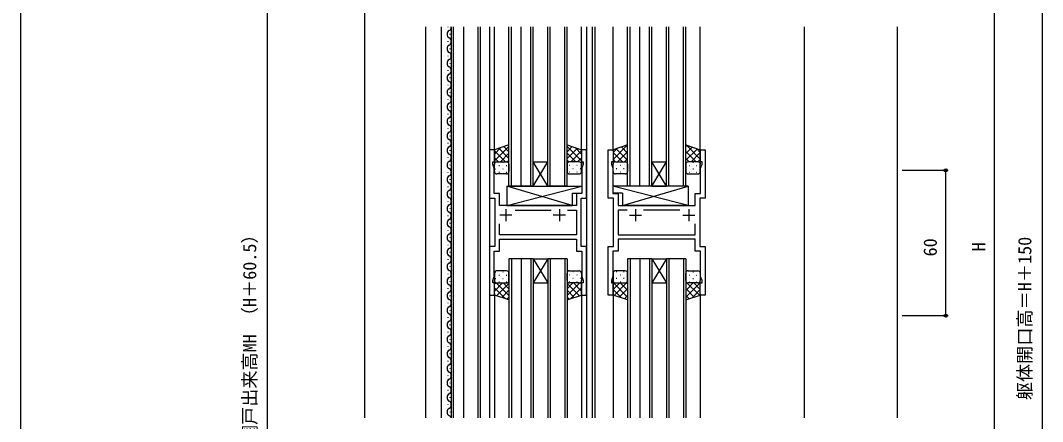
# Model space of a CAD drawing. Units: millimetres, scale not verified. Extents: x -437 to 438, y -681 to 679.
# Drawn here: x -436.8 to -14.8, y 182.7 to 348.4 of the extents above; entities that cross this region are included whole.
import ezdxf
from ezdxf.enums import TextEntityAlignment as Align

# ---------------------------------------------------------------- set-up
doc = ezdxf.new("R2010")
doc.units = ezdxf.units.MM
doc.header["$LTSCALE"] = 4
for name, color, linetype in [('0-2_YKK_11', 7, 'Continuous'), ('0-4_YKK_12', 2, 'Continuous'), ('0-5_YKK_13', 4, 'Continuous'), ('0-6_YKK_D', 6, 'Continuous'), ('0-7_YKK_ZWAK', 7, 'Continuous'), ('0-8_YSS_K', 3, 'Continuous')]:
    doc.layers.add(name, color=color, linetype=linetype)
doc.styles.add('ＭＳ ゴシック', font='')
doc.styles.get('ＭＳ ゴシック').set_extended_font_data('MS Gothic')

msp = doc.modelspace()

# ---------------------------------------------------------------- linework, layer by layer
at = {"layer": '0-2_YKK_11'}
for p, q in [((-236.402, 270.489), (-236.402, 265.489)), ((-232.586, 270.089), (-217.638, 270.089)), ((-214.302, 270.489), (-214.302, 265.489)), ((-182.902, 270.489), (-182.902, 265.489)), ((-164.618, 270.089), (-179.566, 270.089)), ((-160.802, 270.489), (-160.802, 265.489)), ((-233.902, 267.989), (-238.902, 267.989)), ((-211.802, 267.989), (-216.802, 267.989)), ((-185.402, 267.989), (-180.402, 267.989)), ((-163.302, 267.989), (-158.302, 267.989))]:
    msp.add_line(p, q, dxfattribs=at)
for points in [[(-239.002, 257.989), (-207.202, 257.989), (-207.202, 253.089), (-205.002, 253.089), (-205.002, 242.637), (-204.402, 240.989), (-204.402, 239.989), (-205.102, 239.989), (-205.102, 234.989), (-203.102, 234.989), (-203.102, 254.989), (-205.302, 254.989), (-205.302, 274.989), (-203.102, 274.989), (-203.102, 294.989), (-205.102, 294.989), (-205.102, 289.989), (-204.402, 289.989), (-204.402, 288.989), (-205.002, 287.34), (-205.002, 276.889), (-207.202, 276.889), (-207.202, 271.989), (-239.002, 271.989), (-239.002, 276.889), (-241.202, 276.889), (-241.202, 287.34), (-241.802, 288.989), (-241.802, 289.989), (-241.102, 289.989), (-241.102, 294.989), (-243.102, 294.989), (-243.102, 274.989), (-240.902, 274.989), (-240.902, 254.989), (-243.102, 254.989), (-243.102, 234.989), (-241.102, 234.989), (-241.102, 239.989), (-241.802, 239.989)], [(-158.202, 257.989), (-190.002, 257.989), (-190.002, 253.089), (-192.202, 253.089), (-192.202, 242.637), (-192.802, 240.989), (-192.802, 239.989), (-192.102, 239.989), (-192.102, 234.989), (-194.102, 234.989), (-194.102, 254.989), (-191.902, 254.989), (-191.902, 274.989), (-194.102, 274.989), (-194.102, 294.989), (-192.102, 294.989), (-192.102, 289.989), (-192.802, 289.989), (-192.802, 288.989), (-192.202, 287.34), (-192.202, 276.889), (-190.002, 276.889), (-190.002, 271.989), (-158.202, 271.989), (-158.202, 276.889), (-156.002, 276.889), (-156.002, 287.34), (-155.402, 288.989), (-155.402, 289.989), (-156.102, 289.989), (-156.102, 294.989), (-154.102, 294.989), (-154.102, 274.989), (-156.302, 274.989), (-156.302, 254.989), (-154.102, 254.989), (-154.102, 234.989), (-156.102, 234.989), (-156.102, 239.989), (-155.402, 239.989)], [(-210.966, 270.089), (-207.202, 270.089), (-207.202, 259.889), (-239.002, 259.889), (-239.002, 264.368)], [(-186.238, 270.089), (-190.002, 270.089), (-190.002, 259.889), (-158.202, 259.889), (-158.202, 264.368)], [(-241.802, 239.989), (-241.802, 240.989), (-241.202, 242.637), (-241.202, 253.089), (-239.002, 253.089), (-239.002, 257.989)], [(-155.402, 239.989), (-155.402, 240.989), (-156.002, 242.637), (-156.002, 253.089), (-158.202, 253.089), (-158.202, 257.989)]]:
    msp.add_lwpolyline(points, dxfattribs=at)
at = {"layer": '0-4_YKK_12'}
for p, q in [((-269.602, 345.739), (-269.602, 184.239)), ((-263.102, 345.739), (-263.102, 184.239)), ((-260.162, 345.581), (-260.162, 345.739)), ((-259.402, 342.581), (-259.402, 342.781)), ((-258.902, 345.739), (-258.902, 184.239)), ((-258.102, 345.739), (-258.102, 184.239)), ((-253.902, 345.739), (-253.902, 184.239)), ((-248.002, 345.739), (-248.002, 184.239)), ((-246.802, 184.239), (-246.802, 345.739)), ((-243.102, 345.739), (-243.102, 184.239)), ((-241.102, 294.489), (-241.102, 345.739)), ((-235.102, 279.988), (-235.102, 345.739)), ((-234.102, 279.988), (-234.102, 345.739)), ((-230.102, 279.988), (-230.102, 345.739)), ((-226.102, 279.988), (-226.102, 345.739)), ((-225.102, 279.988), (-225.102, 345.739)), ((-219.102, 279.988), (-219.102, 345.739)), ((-218.102, 279.988), (-218.102, 345.739)), ((-212.102, 279.988), (-212.102, 345.739)), ((-211.102, 279.988), (-211.102, 345.739)), ((-205.102, 294.489), (-205.102, 345.739)), ((-203.102, 345.739), (-203.102, 184.239)), ((-200.802, 345.739), (-200.802, 184.239)), ((-199.602, 345.739), (-199.602, 184.239)), ((-192.102, 294.489), (-192.102, 345.739)), ((-186.102, 279.988), (-186.102, 345.739)), ((-185.102, 279.988), (-185.102, 345.739)), ((-181.102, 279.988), (-181.102, 345.739)), ((-177.102, 279.988), (-177.102, 345.739)), ((-176.102, 279.988), (-176.102, 345.739)), ((-170.102, 279.988), (-170.102, 345.739)), ((-169.102, 279.988), (-169.102, 345.739)), ((-163.102, 279.988), (-163.102, 345.739)), ((-162.102, 279.988), (-162.102, 345.739)), ((-156.102, 294.489), (-156.102, 345.739)), ((-113.102, 184.239), (-113.102, 345.739)), ((-260.162, 339.581), (-260.162, 339.781)), ((-260.162, 333.581), (-260.162, 333.781)), ((-259.402, 336.581), (-259.402, 336.781)), ((-259.402, 330.581), (-259.402, 330.781)), ((-260.162, 327.581), (-260.162, 327.781)), ((-260.162, 321.581), (-260.162, 321.781)), ((-259.402, 324.581), (-259.402, 324.781)), ((-259.402, 318.581), (-259.402, 318.781)), ((-260.162, 315.581), (-260.162, 315.781)), ((-259.402, 312.581), (-259.402, 312.781)), ((-260.162, 309.581), (-260.162, 309.781)), ((-259.402, 306.581), (-259.402, 306.781)), ((-260.162, 303.581), (-260.162, 303.781)), ((-259.402, 300.581), (-259.402, 300.781)), ((-260.162, 297.581), (-260.162, 297.781)), ((-260.162, 291.581), (-260.162, 291.781)), ((-259.402, 294.581), (-259.402, 294.781)), ((-259.402, 288.581), (-259.402, 288.781)), ((-225.102, 289.989), (-219.102, 289.989)), ((-225.102, 279.988), (-219.102, 289.989)), ((-219.102, 279.988), (-225.102, 289.989)), ((-176.102, 289.989), (-170.102, 289.989)), ((-176.102, 279.988), (-170.102, 289.989)), ((-170.102, 279.988), (-176.102, 289.989)), ((-260.162, 285.581), (-260.162, 285.781)), ((-259.402, 282.581), (-259.402, 282.781)), ((-260.162, 279.581), (-260.162, 279.781)), ((-225.102, 279.988), (-235.102, 279.988)), ((-225.102, 279.988), (-219.102, 279.988)), ((-211.102, 279.988), (-219.102, 279.988)), ((-176.102, 279.988), (-186.102, 279.988)), ((-176.102, 279.988), (-170.102, 279.988)), ((-162.102, 279.988), (-170.102, 279.988)), ((-259.402, 276.581), (-259.402, 276.781)), ((-260.162, 273.581), (-260.162, 273.781)), ((-259.402, 270.581), (-259.402, 270.781)), ((-260.162, 267.581), (-260.162, 267.781)), ((-260.162, 261.581), (-260.162, 261.781)), ((-259.402, 264.581), (-259.402, 264.781)), ((-259.402, 258.581), (-259.402, 258.781)), ((-260.162, 255.581), (-260.162, 255.781)), ((-260.162, 249.581), (-260.162, 249.781)), ((-259.402, 252.581), (-259.402, 252.781)), ((-235.102, 249.989), (-235.102, 184.239)), ((-225.102, 249.989), (-235.102, 249.989)), ((-234.102, 249.989), (-234.102, 184.239)), ((-230.102, 249.989), (-230.102, 184.239)), ((-226.102, 249.989), (-226.102, 184.239)), ((-225.102, 249.989), (-225.102, 184.239)), ((-225.102, 249.989), (-219.102, 249.989)), ((-225.102, 249.989), (-219.102, 239.989)), ((-219.102, 249.989), (-225.102, 239.989)), ((-219.102, 249.989), (-219.102, 184.239)), ((-211.102, 249.989), (-219.102, 249.989)), ((-218.102, 249.989), (-218.102, 184.239)), ((-212.102, 249.989), (-212.102, 184.239)), ((-211.102, 249.989), (-211.102, 184.239)), ((-186.102, 249.989), (-186.102, 184.239)), ((-176.102, 249.989), (-186.102, 249.989)), ((-185.102, 249.989), (-185.102, 184.239)), ((-181.102, 249.989), (-181.102, 184.239)), ((-177.102, 249.989), (-177.102, 184.239)), ((-176.102, 249.989), (-176.102, 184.239)), ((-176.102, 249.989), (-170.102, 249.989)), ((-176.102, 249.989), (-170.102, 239.989)), ((-170.102, 249.989), (-176.102, 239.989)), ((-170.102, 249.989), (-170.102, 184.239)), ((-162.102, 249.989), (-170.102, 249.989)), ((-169.102, 249.989), (-169.102, 184.239)), ((-163.102, 249.989), (-163.102, 184.239)), ((-162.102, 249.989), (-162.102, 184.239)), ((-259.402, 246.581), (-259.402, 246.781)), ((-260.162, 243.581), (-260.162, 243.781)), ((-259.402, 240.581), (-259.402, 240.781)), ((-260.162, 237.581), (-260.162, 237.781)), ((-225.102, 239.989), (-219.102, 239.989)), ((-176.102, 239.989), (-170.102, 239.989)), ((-259.402, 234.581), (-259.402, 234.781)), ((-241.102, 235.489), (-241.102, 184.239)), ((-205.102, 235.489), (-205.102, 184.239)), ((-192.102, 235.489), (-192.102, 184.239)), ((-156.102, 235.489), (-156.102, 184.239)), ((-260.162, 231.581), (-260.162, 231.781)), ((-259.402, 228.581), (-259.402, 228.781)), ((-260.162, 225.581), (-260.162, 225.781)), ((-260.162, 219.581), (-260.162, 219.781)), ((-259.402, 222.581), (-259.402, 222.781)), ((-259.402, 216.581), (-259.402, 216.781)), ((-260.162, 213.581), (-260.162, 213.781)), ((-260.162, 207.581), (-260.162, 207.781)), ((-259.402, 210.581), (-259.402, 210.781)), ((-259.402, 204.581), (-259.402, 204.781)), ((-260.162, 201.581), (-260.162, 201.781)), ((-259.402, 198.581), (-259.402, 198.781)), ((-260.162, 195.581), (-260.162, 195.781)), ((-259.402, 192.581), (-259.402, 192.781)), ((-260.162, 189.581), (-260.162, 189.781)), ((-259.402, 186.581), (-259.402, 186.781))]:
    msp.add_line(p, q, dxfattribs=at)
for centre, start, end in [((-258.943, 342.681), 119.20255, 240.79746), ((-260.62, 345.681), 299.20255, 1.92418), ((-258.943, 336.681), 119.20255, 240.79746), ((-260.62, 339.681), 299.20255, 60.79746), ((-260.62, 333.681), 299.20255, 60.79746), ((-258.943, 330.681), 119.20255, 240.79746), ((-260.62, 327.681), 299.20255, 60.79746), ((-258.943, 324.681), 119.20255, 240.79746), ((-260.62, 321.681), 299.20255, 60.79746), ((-258.943, 318.681), 119.20255, 240.79746), ((-260.62, 315.681), 299.20255, 60.79746), ((-258.943, 312.681), 119.20255, 240.79746), ((-258.943, 306.681), 119.20255, 240.79746), ((-260.62, 309.681), 299.20255, 60.79746), ((-260.62, 303.681), 299.20255, 60.79746), ((-258.943, 300.681), 119.20255, 240.79746), ((-258.943, 294.681), 119.20255, 240.79746), ((-260.62, 297.681), 299.20255, 60.79746), ((-260.62, 291.681), 299.20255, 60.79746), ((-258.943, 288.681), 119.20255, 240.79746), ((-260.62, 285.681), 299.20255, 60.79746), ((-258.943, 282.681), 119.20255, 240.79746), ((-260.62, 279.681), 299.20255, 60.79746), ((-258.943, 276.681), 119.20255, 240.79746), ((-260.62, 273.681), 299.20255, 60.79746), ((-258.943, 270.681), 119.20255, 240.79746), ((-258.943, 264.681), 119.20255, 240.79746), ((-260.62, 267.681), 299.20255, 60.79746), ((-260.62, 261.681), 299.20255, 60.79746), ((-258.943, 258.681), 119.20255, 240.79746), ((-258.943, 252.681), 119.20255, 240.79746), ((-260.62, 255.681), 299.20255, 60.79746), ((-260.62, 249.681), 299.20255, 60.79746), ((-258.943, 246.681), 119.20255, 240.79746), ((-260.62, 243.681), 299.20255, 60.79746), ((-258.943, 240.681), 119.20255, 240.79746), ((-260.62, 237.681), 299.20255, 60.79746), ((-258.943, 234.681), 119.20255, 240.79746), ((-260.62, 231.681), 299.20255, 60.79746), ((-258.943, 228.681), 119.20255, 240.79746), ((-258.943, 222.681), 119.20255, 240.79746), ((-260.62, 225.681), 299.20255, 60.79746), ((-260.62, 219.681), 299.20255, 60.79746), ((-258.943, 216.681), 119.20255, 240.79746), ((-258.943, 210.681), 119.20255, 240.79746), ((-260.62, 213.681), 299.20255, 60.79746), ((-260.62, 207.681), 299.20255, 60.79746), ((-258.943, 204.681), 119.20255, 240.79746), ((-260.62, 201.681), 299.20255, 60.79746), ((-258.943, 198.681), 119.20255, 240.79746), ((-258.943, 192.681), 119.20255, 240.79746), ((-260.62, 195.681), 299.20255, 60.79746), ((-260.62, 189.681), 299.20255, 60.79746), ((-258.943, 186.681), 119.20255, 240.79746), ((-260.62, 183.681), 18.95363, 60.79746)]:
    msp.add_arc(centre, 1.718, start, end, dxfattribs=at)
at = {"layer": '0-5_YKK_13'}
for p, q in [((-241.102, 290.357), (-235.102, 296.357)), ((-241.102, 293.185), (-238.397, 295.89)), ((-235.102, 291.337), (-239.34, 295.576)), ((-235.102, 294.166), (-237.219, 296.283)), ((-205.102, 290.357), (-211.102, 296.357)), ((-211.102, 294.166), (-208.985, 296.283)), ((-211.102, 291.337), (-206.863, 295.576)), ((-205.102, 293.185), (-207.807, 295.89)), ((-192.102, 291.001), (-186.121, 296.982)), ((-192.102, 293.83), (-190.363, 295.568)), ((-186.102, 290.693), (-190.824, 295.415)), ((-186.102, 293.522), (-188.702, 296.122)), ((-186.102, 296.35), (-186.581, 296.829)), ((-162.102, 296.281), (-161.571, 296.812)), ((-162.102, 293.452), (-159.449, 296.105)), ((-156.102, 291.07), (-161.98, 296.948)), ((-156.102, 293.899), (-157.737, 295.534)), ((-236.582, 289.989), (-241.102, 294.509)), ((-239.41, 289.989), (-241.102, 291.681)), ((-238.642, 289.989), (-235.102, 293.529)), ((-207.562, 289.989), (-211.102, 293.529)), ((-209.622, 289.989), (-205.102, 294.509)), ((-206.794, 289.989), (-205.102, 291.681)), ((-188.226, 289.989), (-192.102, 293.865)), ((-190.286, 289.989), (-186.102, 294.173)), ((-187.458, 289.989), (-186.102, 291.345)), ((-162.102, 290.624), (-157.328, 295.398)), ((-157.849, 289.989), (-162.102, 294.242)), ((-160.677, 289.989), (-162.102, 291.413)), ((-159.908, 289.989), (-156.102, 293.795)), ((-241.102, 285.989), (-241.102, 288.989)), ((-240.682, 287.069), (-240.482, 287.069)), ((-240.516, 289.899), (-240.482, 289.899)), ((-240.102, 289.989), (-236.102, 289.989)), ((-240.102, 289.989), (-236.102, 289.989)), ((-239.267, 288.484), (-239.067, 288.484)), ((-237.652, 289.899), (-237.452, 289.899)), ((-237.652, 287.069), (-237.452, 287.069)), ((-236.237, 288.484), (-236.037, 288.484)), ((-235.846, 289.956), (-235.102, 290.7)), ((-235.102, 288.989), (-235.102, 285.989)), ((-210.357, 289.956), (-211.102, 290.7)), ((-211.102, 288.989), (-211.102, 285.989)), ((-209.967, 288.484), (-210.167, 288.484)), ((-206.102, 289.989), (-210.102, 289.989)), ((-206.102, 289.989), (-210.102, 289.989)), ((-208.552, 289.899), (-208.752, 289.899)), ((-208.552, 287.069), (-208.752, 287.069)), ((-206.937, 288.484), (-207.137, 288.484)), ((-205.687, 289.899), (-205.722, 289.899)), ((-205.522, 287.069), (-205.722, 287.069)), ((-205.102, 285.989), (-205.102, 288.989)), ((-191.054, 289.989), (-192.102, 291.036)), ((-192.102, 285.989), (-192.102, 288.989)), ((-192.048, 288.484), (-192.102, 288.484)), ((-191.102, 289.989), (-187.102, 289.989)), ((-191.102, 289.989), (-187.102, 289.989)), ((-190.633, 289.899), (-190.833, 289.899)), ((-190.633, 287.069), (-190.833, 287.069)), ((-189.018, 288.484), (-189.218, 288.484)), ((-187.603, 289.899), (-187.803, 289.899)), ((-187.603, 287.069), (-187.803, 287.069)), ((-186.102, 288.484), (-186.188, 288.484)), ((-186.102, 288.989), (-186.102, 285.989)), ((-162.102, 288.989), (-162.102, 285.989)), ((-162.102, 287.069), (-161.963, 287.069)), ((-157.102, 289.989), (-161.102, 289.989)), ((-157.102, 289.989), (-161.102, 289.989)), ((-160.748, 288.484), (-160.548, 288.484)), ((-159.133, 289.899), (-158.933, 289.899)), ((-159.133, 287.069), (-158.933, 287.069)), ((-157.718, 288.484), (-157.518, 288.484)), ((-157.08, 289.989), (-156.102, 290.967)), ((-156.103, 287.069), (-156.102, 287.069)), ((-156.102, 285.989), (-156.102, 288.989)), ((-236.102, 284.989), (-240.102, 284.989)), ((-239.267, 285.654), (-239.067, 285.654)), ((-236.237, 285.654), (-236.037, 285.654)), ((-209.967, 285.654), (-210.167, 285.654)), ((-210.102, 284.989), (-206.102, 284.989)), ((-206.937, 285.654), (-207.137, 285.654)), ((-187.102, 284.989), (-191.102, 284.989)), ((-189.018, 285.654), (-189.218, 285.654)), ((-186.16, 285.654), (-186.188, 285.654)), ((-161.102, 284.989), (-157.102, 284.989)), ((-160.748, 285.654), (-160.548, 285.654)), ((-157.718, 285.654), (-157.518, 285.654)), ((-236.027, 279.988), (-236.027, 271.989)), ((-236.027, 279.988), (-205.032, 279.988)), ((-236.027, 271.989), (-205.032, 279.988)), ((-209.027, 271.989), (-236.027, 279.988)), ((-205.032, 279.988), (-205.032, 276.988)), ((-161.177, 279.988), (-192.172, 279.988)), ((-192.172, 279.988), (-192.172, 276.988)), ((-161.177, 271.989), (-192.172, 279.988)), ((-188.177, 271.989), (-161.177, 279.988)), ((-161.177, 279.988), (-161.177, 271.989)), ((-209.027, 276.988), (-209.027, 271.989)), ((-209.027, 276.988), (-205.032, 276.988)), ((-188.177, 276.988), (-192.172, 276.988)), ((-188.177, 276.988), (-188.177, 271.989)), ((-236.027, 271.989), (-209.027, 271.989)), ((-161.177, 271.989), (-188.177, 271.989)), ((-236.102, 244.989), (-240.102, 244.989)), ((-210.102, 244.989), (-206.102, 244.989)), ((-187.102, 244.989), (-191.102, 244.989)), ((-161.102, 244.989), (-157.102, 244.989)), ((-241.102, 243.989), (-241.102, 240.989)), ((-241.069, 240.736), (-241.102, 240.769)), ((-240.682, 244.619), (-240.482, 244.619)), ((-240.682, 241.789), (-240.482, 241.789)), ((-239.267, 243.204), (-239.067, 243.204)), ((-237.652, 244.619), (-237.452, 244.619)), ((-237.652, 241.789), (-237.452, 241.789)), ((-236.237, 243.204), (-236.037, 243.204)), ((-235.102, 240.989), (-235.102, 243.989)), ((-211.102, 240.989), (-211.102, 243.989)), ((-209.967, 243.204), (-210.167, 243.204)), ((-208.552, 244.619), (-208.752, 244.619)), ((-208.552, 241.789), (-208.752, 241.789)), ((-206.937, 243.204), (-207.137, 243.204)), ((-205.522, 244.619), (-205.722, 244.619)), ((-205.522, 241.789), (-205.722, 241.789)), ((-205.134, 240.736), (-205.102, 240.769)), ((-205.102, 243.989), (-205.102, 240.989)), ((-192.102, 243.989), (-192.102, 240.989)), ((-192.048, 243.204), (-192.102, 243.204)), ((-190.633, 244.619), (-190.833, 244.619)), ((-190.633, 241.789), (-190.833, 241.789)), ((-189.018, 243.204), (-189.218, 243.204)), ((-187.603, 244.619), (-187.803, 244.619)), ((-187.603, 241.789), (-187.803, 241.789)), ((-186.102, 243.204), (-186.188, 243.204)), ((-186.102, 240.989), (-186.102, 243.989)), ((-162.102, 240.989), (-162.102, 243.989)), ((-162.102, 241.789), (-161.963, 241.789)), ((-160.748, 243.204), (-160.548, 243.204)), ((-159.133, 244.619), (-158.933, 244.619)), ((-159.133, 241.789), (-158.933, 241.789)), ((-157.718, 243.204), (-157.518, 243.204)), ((-156.103, 241.789), (-156.102, 241.789)), ((-156.102, 243.989), (-156.102, 240.989)), ((-241.102, 239.445), (-240.483, 240.064)), ((-241.102, 236.617), (-237.73, 239.989)), ((-236.674, 233.513), (-241.102, 237.94)), ((-235.102, 234.769), (-240.354, 240.021)), ((-240.202, 234.689), (-235.102, 239.789)), ((-240.102, 239.989), (-236.102, 239.989)), ((-240.102, 239.989), (-236.102, 239.989)), ((-239.267, 240.374), (-239.067, 240.374)), ((-238.08, 233.982), (-235.102, 236.96)), ((-235.102, 237.597), (-237.493, 239.989)), ((-236.237, 240.374), (-236.037, 240.374)), ((-235.102, 240.426), (-235.211, 240.535)), ((-211.102, 240.426), (-210.993, 240.535)), ((-211.102, 234.769), (-205.85, 240.021)), ((-211.102, 237.597), (-208.71, 239.989)), ((-206.002, 234.689), (-211.102, 239.789)), ((-208.123, 233.982), (-211.102, 236.96)), ((-209.967, 240.374), (-210.167, 240.374)), ((-206.102, 239.989), (-210.102, 239.989)), ((-206.102, 239.989), (-210.102, 239.989)), ((-209.529, 233.513), (-205.102, 237.94)), ((-205.102, 236.617), (-208.474, 239.989)), ((-206.937, 240.374), (-207.137, 240.374)), ((-205.102, 239.445), (-205.721, 240.064)), ((-192.102, 240.09), (-191.858, 240.334)), ((-186.102, 234.125), (-192.102, 240.125)), ((-192.102, 237.261), (-189.374, 239.989)), ((-188.641, 233.835), (-192.102, 237.296)), ((-191.685, 234.85), (-186.102, 240.433)), ((-191.102, 239.989), (-187.102, 239.989)), ((-191.102, 239.989), (-187.102, 239.989)), ((-189.564, 234.143), (-186.102, 237.604)), ((-189.018, 240.374), (-189.218, 240.374)), ((-186.102, 236.953), (-189.137, 239.989)), ((-186.102, 239.782), (-186.506, 240.186)), ((-156.467, 234.867), (-162.102, 240.502)), ((-162.102, 239.712), (-161.657, 240.157)), ((-162.102, 234.055), (-156.102, 240.055)), ((-162.102, 236.884), (-158.997, 239.989)), ((-158.588, 234.16), (-162.102, 237.673)), ((-157.102, 239.989), (-161.102, 239.989)), ((-157.102, 239.989), (-161.102, 239.989)), ((-160.748, 240.374), (-160.548, 240.374)), ((-159.459, 233.87), (-156.102, 237.227)), ((-156.102, 237.33), (-158.761, 239.989)), ((-157.718, 240.374), (-157.518, 240.374)), ((-156.102, 240.158), (-156.315, 240.372)), ((-240.917, 234.927), (-241.102, 235.112)), ((-235.959, 233.275), (-235.102, 234.132)), ((-210.245, 233.275), (-211.102, 234.132)), ((-205.287, 234.927), (-205.102, 235.112)), ((-187.442, 233.436), (-186.102, 234.776)), ((-160.71, 233.453), (-162.102, 234.845))]:
    msp.add_line(p, q, dxfattribs=at)
for points in [[(-235.102, 288.989), (-235.102, 296.989), (-241.102, 294.989), (-241.102, 288.989)], [(-211.102, 288.989), (-211.102, 296.989), (-205.102, 294.989), (-205.102, 288.989)], [(-186.102, 288.989), (-186.102, 296.989), (-192.102, 294.989), (-192.102, 288.989)], [(-162.102, 288.989), (-162.102, 296.989), (-156.102, 294.989), (-156.102, 288.989)], [(-235.102, 240.989), (-235.102, 232.989), (-241.102, 234.989), (-241.102, 240.989)], [(-211.102, 240.989), (-211.102, 232.989), (-205.102, 234.989), (-205.102, 240.989)], [(-186.102, 240.989), (-186.102, 232.989), (-192.102, 234.989), (-192.102, 240.989)], [(-162.102, 240.989), (-162.102, 232.989), (-156.102, 234.989), (-156.102, 240.989)]]:
    msp.add_lwpolyline(points, dxfattribs=at)
for centre, start, end in [((-240.102, 288.989), 89.9999, 179.9999), ((-240.102, 288.989), 89.9999, 179.9999), ((-236.102, 288.989), 359.9999, 89.9999), ((-236.102, 288.989), 359.9999, 89.9999), ((-210.102, 288.989), 90.0001, 180.0001), ((-210.102, 288.989), 90.0001, 180.0001), ((-206.102, 288.989), 0.0001, 90.0001), ((-206.102, 288.989), 0.0001, 90.0001), ((-191.102, 288.989), 89.9999, 179.9999), ((-191.102, 288.989), 89.9999, 179.9999), ((-187.102, 288.989), 359.9999, 89.9999), ((-187.102, 288.989), 359.9999, 89.9999), ((-161.102, 288.989), 90.0001, 180.0001), ((-161.102, 288.989), 90.0001, 180.0001), ((-157.102, 288.989), 0.0001, 90.0001), ((-157.102, 288.989), 0.0001, 90.0001), ((-240.102, 285.989), 179.9999, 269.9999), ((-236.102, 285.989), 269.9999, 359.9999), ((-210.102, 285.989), 180.0001, 270.0001), ((-206.102, 285.989), 270.0001, 0.0001), ((-191.102, 285.989), 179.9999, 269.9999), ((-187.102, 285.989), 269.9999, 359.9999), ((-161.102, 285.989), 180.0001, 270.0001), ((-157.102, 285.989), 270.0001, 0.0001), ((-240.102, 243.989), 90.0001, 180.0001), ((-236.102, 243.989), 0.0001, 90.0001), ((-210.102, 243.989), 89.9999, 179.9999), ((-206.102, 243.989), 359.9999, 89.9999), ((-191.102, 243.989), 90.0001, 180.0001), ((-187.102, 243.989), 0.0001, 90.0001), ((-161.102, 243.989), 89.9999, 179.9999), ((-157.102, 243.989), 359.9999, 89.9999), ((-240.102, 240.989), 180.0001, 270.0001), ((-240.102, 240.989), 180.0001, 270.0001), ((-236.102, 240.989), 270.0001, 0.0001), ((-236.102, 240.989), 270.0001, 0.0001), ((-210.102, 240.989), 179.9999, 269.9999), ((-210.102, 240.989), 179.9999, 269.9999), ((-206.102, 240.989), 269.9999, 359.9999), ((-206.102, 240.989), 269.9999, 359.9999), ((-191.102, 240.989), 180.0001, 270.0001), ((-191.102, 240.989), 180.0001, 270.0001), ((-187.102, 240.989), 270.0001, 0.0001), ((-187.102, 240.989), 270.0001, 0.0001), ((-161.102, 240.989), 179.9999, 269.9999), ((-161.102, 240.989), 179.9999, 269.9999), ((-157.102, 240.989), 269.9999, 359.9999), ((-157.102, 240.989), 269.9999, 359.9999)]:
    msp.add_arc(centre, 1, start, end, dxfattribs=at)
at = {"layer": '0-6_YKK_D'}
for p, q in [((-14.802, -33.511), (-14.802, 516.49)), ((-334.8, 9.985), (-334.8, 456.485)), ((-34.802, 449.489), (-34.802, 63.489)), ((-72.802, 286.489), (-53.802, 286.489)), ((-54.802, 226.489), (-54.802, 286.489)), ((-72.802, 226.489), (-53.802, 226.489))]:
    msp.add_line(p, q, dxfattribs=at)
for centre in [(-54.802, 286.489), (-54.802, 226.489)]:
    msp.add_circle(centre, 0.637, dxfattribs=at)
at = {"layer": '0-7_YKK_ZWAK'}
msp.add_line((-436.8, 644), (-436.8, -681), dxfattribs=at)
at = {"layer": '0-8_YSS_K'}
for p, q in [((-294.8, 476.49), (-294.8, 184.239)), ((-74.802, 345.739), (-74.802, 184.239))]:
    msp.add_line(p, q, dxfattribs=at)

# ---------------------------------------------------------------- texts
at = {"layer": '0-6_YKK_D', "style": 'ＭＳ ゴシック'}
for s, p in [('網戸出来高MH （H＋60.5）', (-337.78, 173.811)), ('60', (-56.802, 250.928)), ('躯体開口高＝H＋150', (-17.782, 191.568)), ('H', (-36.802, 252.994))]:
    msp.add_text(s, height=5.499, rotation=90, dxfattribs=at).set_placement(p, align=Align.BOTTOM_LEFT)

doc.saveas('drawing.dxf')
